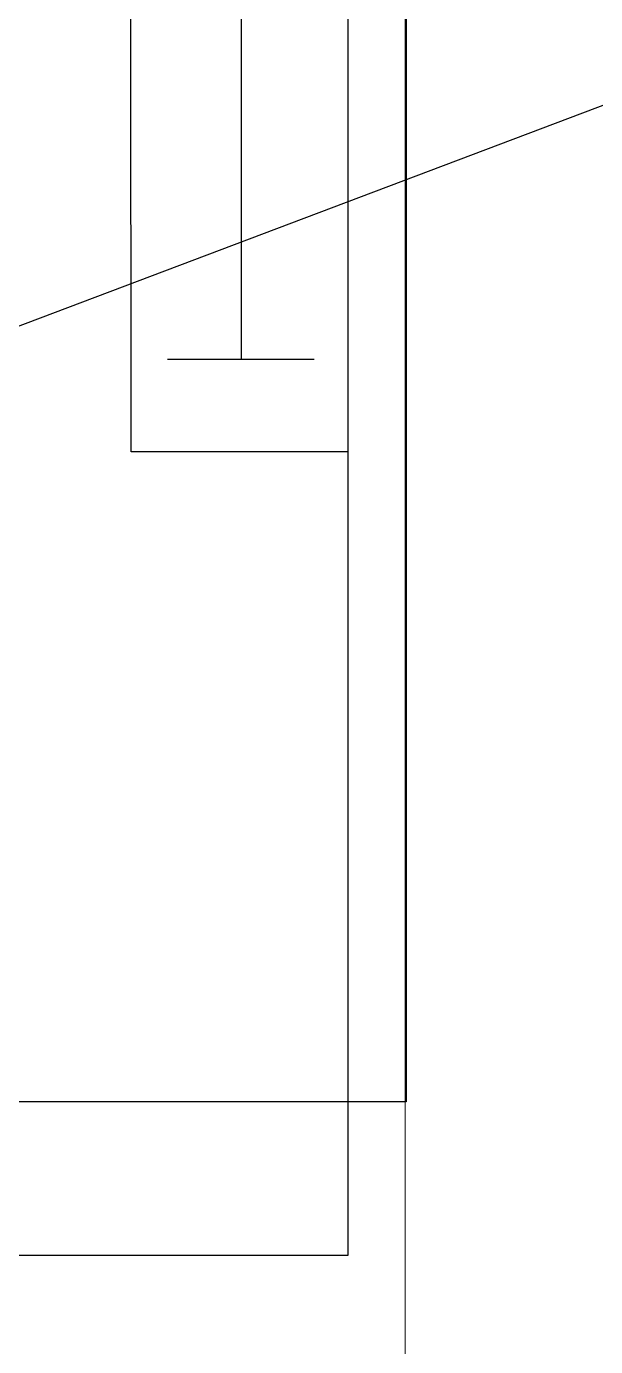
# Model space of a CAD drawing. Header units: inches. Extents: x 567429 to 582707, y 126347 to 133675.
# Drawn here: x 578280.7 to 578310.4, y 129144.5 to 129213.4 of the extents above; entities that cross this region are included whole.
import ezdxf

# ---------------------------------------------------------------- set-up
doc = ezdxf.new("R2010")
doc.units = ezdxf.units.IN
doc.header["$MEASUREMENT"] = 0
for name, color, linetype in [('BORD', 3, 'Continuous'), ('mobl', 11, 'Continuous'), ('SOUND WIRE', 4, 'Continuous'), ('wall kanaf', 4, 'Continuous')]:
    doc.layers.add(name, color=color, linetype=linetype)

# ---------------------------------------------------------------- blocks, each defined once
blk = doc.blocks.new('BOARD2')
at = {"layer": 'BORD', "color": 4}
for p, q in [((-163.075, 0), (163.075, 0)), ((163.075, 0), (163.075, -61.626))]:
    blk.add_line(p, q, dxfattribs=at)
at = {"layer": 'BORD'}
for p, q in [((50.104, -3.204), (127.253, -3.204)), ((127.253, -3.204), (127.253, -15.159)), ((122.172, -5.066), (122.172, -13.146)), ((127.253, -15.159), (50.104, -15.159))]:
    blk.add_line(p, q, dxfattribs=at)
at = {"layer": 'BORD', "color": 3}
blk.add_line((53.929, -9.08), (122.172, -9.08), dxfattribs=at)

msp = doc.modelspace()

# ---------------------------------------------------------------- linework, layer by layer
at = {"layer": 'mobl', "color": 15}
for p, q in [((578297.486, 129239.203), (578297.486, 129149.203)), ((578297.486, 129149.203), (578097.486, 129149.203))]:
    msp.add_line(p, q, dxfattribs=at)
at = {"layer": 'SOUND WIRE'}
msp.add_line((578654.618, 129339.034), (577984.128, 129085.915), dxfattribs=at)
at = {"layer": 'wall kanaf', "color": 15, "lineweight": 20, "ltscale": 0.1}
msp.add_line((578300.486, 129535.289), (578300.486, 129020.789), dxfattribs=at)

# ---------------------------------------------------------------- block references
at = {"layer": 'BORD', "ltscale": 5, "xscale": 0.947301618010808, "yscale": 0.947301618010808, "zscale": 0.947301618010808, "rotation": 270.0091431634974}
msp.add_blockref('BOARD2', (578300.511, 129311.713), dxfattribs=at)

doc.saveas('drawing.dxf')
